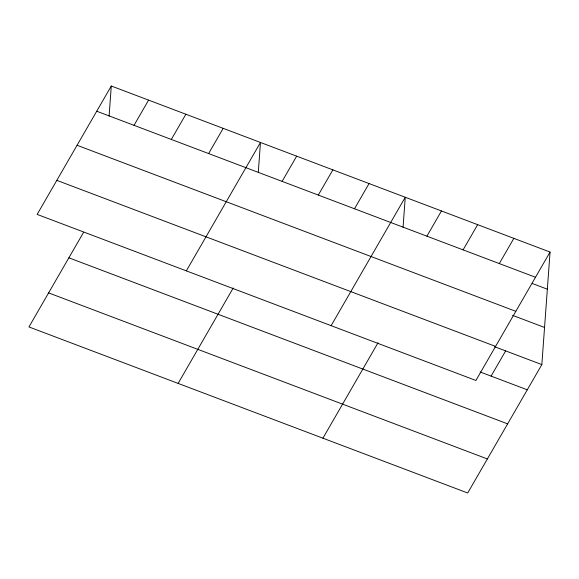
<?xml version="1.0" encoding="UTF-8"?>
<svg xmlns="http://www.w3.org/2000/svg" width="579" height="579" viewBox="0 0 579 579"><rect width="100%" height="100%" fill="white"/><g stroke="black" fill="none" stroke-linecap="round" stroke-linejoin="round"><path stroke-width="0.87" d="M109.098 116.068L111.291 86.003L550.05 252.06L541.843 364.596L467.709 492.997L28.95 326.94L83.615 232.266M258.277 172.528L260.47 142.463L186.337 270.863M403.064 227.323L405.257 197.258L331.13 325.659M111.291 86.003L37.157 214.404L475.916 380.461L550.05 252.06M134.031 125.332L148.586 100.116M171.319 139.445L185.881 114.237M208.614 153.558L223.176 128.35M282.111 181.372L296.665 156.164M178.129 383.399L233.236 287.951M318.305 195.072L332.86 169.864M354.507 208.773L369.062 183.557M426.904 236.167L441.459 210.959M322.923 438.194L378.029 342.746M463.099 249.867L477.653 224.659M499.293 263.568L513.855 238.36M491.093 376.104L505.648 350.896M96.736 111.219L535.495 277.269M532.188 283.457L547.343 289.196M77.072 145.271L515.831 311.321M512.56 315.352L544.549 327.461M56.814 180.351L495.581 346.408M494.705 346.756L541.843 364.596M480.143 371.964L527.288 389.805M68.865 257.807L507.631 423.857M48.607 292.887L487.373 458.944"/></g></svg>
